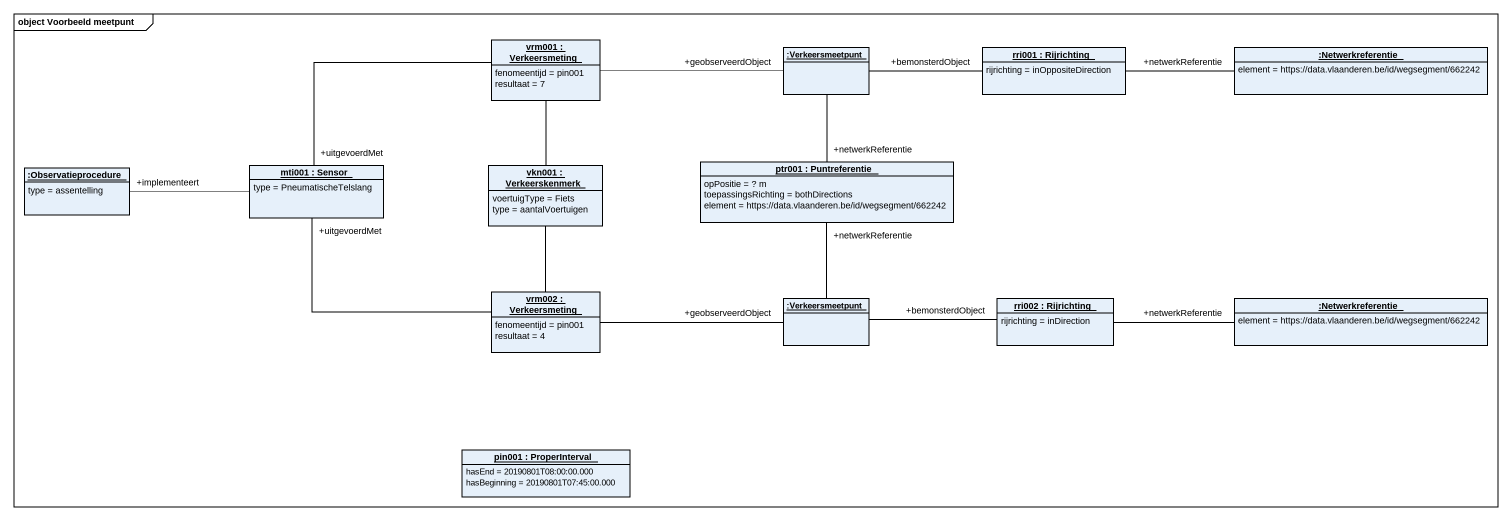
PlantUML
@startuml
mainframe object Voorbeeld meetpunt
hide circle
hide empty members
object "vrm001 : Verkeersmeting" as vrm001 {
  fenomeentijd = pin001
  resultaat = 7
}
object ":Verkeersmeetpunt" as Verkeersmeetpunt
object "rri001 : Rijrichting" as rri001 {
  rijrichting = inOppositeDirection
}
object ":Netwerkreferentie" as Netwerkreferentie {
  element = https://data.vlaanderen.be/id/wegsegment/662242
}
object ":Observatieprocedure" as Observatieprocedure {
  type = assentelling
}
object "mti001 : Sensor" as mti001 {
  type = PneumatischeTelslang
}
object "vkn001 : Verkeerskenmerk" as vkn001 {
  voertuigType = Fiets
  type = aantalVoertuigen
}
object "ptr001 : Puntreferentie" as ptr001 {
  opPositie = ? m
  toepassingsRichting = bothDirections
  element = https://data.vlaanderen.be/id/wegsegment/662242
}
object "vrm002 : Verkeersmeting" as vrm002 {
  fenomeentijd = pin001
  resultaat = 4
}
object ":Verkeersmeetpunt" as Verkeersmeetpunt_2
object "rri002 : Rijrichting" as rri002 {
  rijrichting = inDirection
}
object ":Netwerkreferentie" as Netwerkreferentie_2 {
  element = https://data.vlaanderen.be/id/wegsegment/662242
}
object "pin001 : ProperInterval" as pin001 {
  hasEnd = 20190801T08:00:00.000
  hasBeginning = 20190801T07:45:00.000
}
vrm001 -right- "+geobserveerdObject" Verkeersmeetpunt
vrm001 -left- "+uitgevoerdMet" mti001
vrm001 -- vkn001
Verkeersmeetpunt -right- "+bemonsterdObject" rri001
Verkeersmeetpunt -- "+netwerkReferentie" ptr001
rri001 -right- "+netwerkReferentie" Netwerkreferentie
mti001 -left- "+implementeert" Observatieprocedure
vrm002 -left- "+uitgevoerdMet" mti001
vrm002 -up- vkn001
vrm002 -right- "+geobserveerdObject" Verkeersmeetpunt_2
Verkeersmeetpunt_2 -up- "+netwerkReferentie" ptr001
Verkeersmeetpunt_2 -right- "+bemonsterdObject" rri002
rri002 -right- "+netwerkReferentie" Netwerkreferentie_2
@enduml
